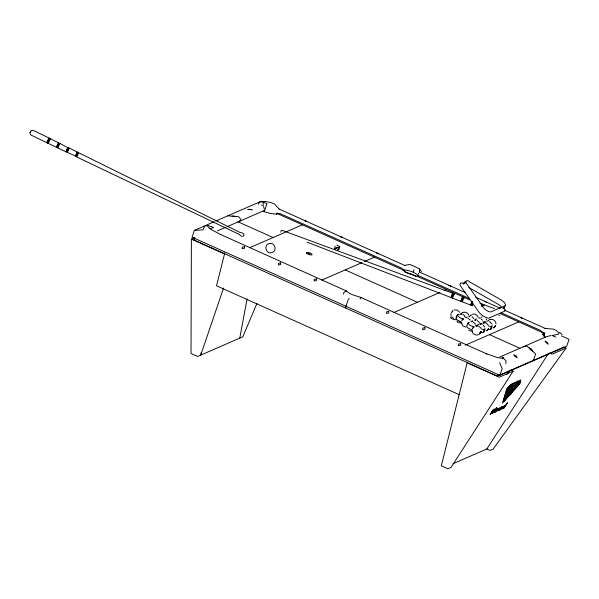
<?xml version="1.0" encoding="UTF-8"?>
<svg xmlns="http://www.w3.org/2000/svg" width="599" height="599" viewBox="0 0 599 599"><rect width="100%" height="100%" fill="white"/><g stroke="black" fill="none" stroke-linecap="round" stroke-linejoin="round"><path stroke-width="0.9" d="M194.668 237.706L191.395 239.128L191.021 353.492L197.64 356.457L242.835 336.788L256.971 303.334M263.163 205.921L263.193 201.646L265.275 201.444L270.92 202.604L274.477 203.974L279.194 209.193M475.726 319.671L475.591 320.173M457.831 315.351L457.643 314.932L457.007 315.531M475.666 319.402L475.628 320.106M471.099 315.044L470.956 315.418M404.512 269.932L404.4 271.714L412.936 274.709L415.938 276.483M468.418 323.123L467.579 323.572L466.883 325.377M419.337 272.006L419.555 268.973L412.314 265.417L409.342 264.376L404.782 265.469M450.822 313.651L451.047 315.98M476.445 326.2L477.388 325.609M505.878 363.6L506.088 360.905L502.539 357.116L502.995 358.808M338.338 249.521L337.918 249.88L338.255 249.371M483.835 331.951L483.288 332.19L483.58 331.15M280.841 232.127L281.141 230.72L281.867 230.241L452.792 293.263L453.099 293.914M454.289 294.356C453.855 292.402 451.601 297.853 452.664 298.167L460.983 301.364L461.297 301.005M452.859 293.824L452.874 293.308M454.049 294.266L453.855 293.802M462.653 297.448L462.668 296.917L462.9 297.538M463.828 297.883C463.581 296.348 461.492 301.447 462.286 301.709M464.075 297.973L464.008 297.396L462.308 301.859L470.649 305.086L470.979 304.711M338.839 247.949C339.828 246.414 338.315 248.533 338.847 247.612M484.703 322.157L483.535 323.22M200.717 355.17L201.227 352.429M239.757 338.173L247.088 298.931M463.491 318.87C463.544 317.687 460.826 321.221 462.151 320.607M334.699 248.3L335.141 248.263M30.362 131.87L29.95 133.203L30.804 134.947L46.722 142.637L47.066 142.322L46.977 142.757L49.208 138.159L48.931 138.818M452.357 297.508L452.739 296.58L452.582 298.115M463.401 298.212C463.858 295.022 460.661 302.375 462.143 301.327M46.722 142.637L48.953 138.032L33.072 130.282L31.17 130.687L30.07 132.529L30.721 131.174L30.407 131.855M48.953 138.032L49.096 138.459M48.137 143.311L50.361 138.728L58.44 142.719L56.269 147.189L48.137 143.311L48.227 142.876L47.883 143.191L48.242 143.011M50.361 138.728L50.084 139.387M68.009 147.781L66.01 151.832L66.1 151.42L65.77 151.719L57.691 147.871L59.855 143.416L67.769 147.661M59.586 143.371L57.444 147.751L57.818 147.084M65.77 151.719L67.874 147.384M66.347 151.914L68.428 147.661L68.174 148.282M75.459 155.965L67.148 152.378L69.244 148.065L77.556 152.168L75.691 156.077M75.287 156.257L77.323 152.056M76.215 155.905C75.07 157.949 78.454 150.948 77.653 152.94M76.5 156.736L78.476 152.625L78.402 153.022L78.709 152.738L239.952 232.442C246.953 232.989 243.823 239.465 239.038 234.329L76.679 156.923L78.536 153.03M224.79 252.86L216.531 285.798L459.366 394.741M452.792 293.263L451.414 296.108L451.369 297.516M453.114 293.398C452.275 293.772 450.755 297.928 451.781 297.359M453.735 293.81C452.664 292.507 450.725 299.657 452.589 297.224M453.713 293.615L451.99 297.89M462.585 296.872L460.983 301.364M462.915 297.014C462.054 297.396 460.489 301.679 461.544 301.102M463.514 297.231C462.293 297.291 461.208 300.638 461.739 301.641M471.757 301.215L470.649 305.086M471.765 301.806L471.046 305.071M472.349 301.432L471.383 305.198M472.364 302.023L471.638 305.295M472.476 302.735L471.765 305.497L472.184 305.176M472.731 302.824L472.019 305.595L472.439 305.273M461.649 313.509L460.683 314.153M343.399 294.139L343.893 292.522L346.402 290.912C350.175 294.918 356.008 295.629 360.95 297.478L360.051 299.096M338.577 247.851L338.907 247.469M264.421 211.567L266.907 203.6L261.239 201.264L215.805 221.046M452.844 296.647L454.312 293.839M542.829 334.624L543.667 333.074L539.721 330.079L501.348 312.865M484.666 330.678C485.587 328.716 483.049 331.202 484.666 329.779M214.09 221.787L194.376 230.368L192.047 237.204L499.858 375.303L566.721 346.192L569.05 339.356L561.54 335.844M194.091 240.034L194.697 238.267M194.188 239.989L194.78 238.237M200.732 355.11L223.569 288.044M334.968 248.256L335.185 248.742M338.21 249.513L338.547 249.109L338.128 249.835M345.952 306.254L348.281 299.418L349.292 298.422M345.72 308.043L346.619 305.415M469.541 299.814L417.877 276.641A8.581 2.508 18.8 0 0 413.138 272.223L413.999 269.7M194.098 240.019L497.35 376.067L498.039 374.293M499.858 375.303L502.179 368.467L499.611 362.724M533.29 360.748L535.618 353.912L527.157 346.177L526.454 346.177A9.614 8.753 66.5 0 0 523.429 346.724L523.069 347.121M484.733 330.446L484.441 331.09M491.914 327.339C491.143 325.901 489.48 331.487 491.682 327.87M456.535 316.294L456.228 317.253M336.294 248.233C335.53 248.84 337.259 246.773 336.353 248.39M456.46 316.444L457.621 314.954M49.672 138.743L47.613 142.951M49.418 138.616L47.299 142.914L47.68 142.225M58.417 143.483L58.687 142.839L56.703 147.002M56.972 147.182L57.115 147.594L59.031 143.011L57.219 147.302M59.586 144.06L59.855 143.416M68.413 148.395L68.668 147.773L66.751 151.802M68.9 148.223L67.148 152.378M75.878 156.466L76.11 155.927M77.885 153.052C78.679 151.09 75.309 158.054 76.447 156.017M276.491 214.487L277.18 212.87M484.052 330.408L483.513 331.299M47.995 142.891L50.106 138.601L50.249 139.028M452.814 311.128L452.889 310.567L451.317 312.798M472.349 321.341L472.424 320.779L471.241 321.933M488.612 320.667L488.694 320.113L487.511 321.259M418.282 274.17L418.664 273.361M334.564 247.956L334.527 248.428M467.085 317.148L466.059 317.822M76.2 154.827L76.732 153.741M505.174 305.722L490.686 312.004M510.385 395.078L512.527 390.922M516.375 383.45L517.656 380.957M335.163 246.114L335.111 246.661M334.467 248.091L334.571 248.533M77.204 152.797L77.151 152.341M452.567 311.458L452.327 311.839M469.526 316.489L471.114 314.879M210.129 228.683L213.611 227.493L208.242 225.568L207.748 226.482L210.286 228.998L220.761 234.628M473.727 327.458C474.655 324.815 470.844 330.326 472.955 328.514M453.675 294.049L453.705 294.506M462.114 300.855L461.492 301.544M474.932 320.023L475.501 319.439L474.775 320.248M481.057 324.344L481.296 323.55L480.263 324.463M484.434 331.082L483.962 331.839L484.598 330.828M460.616 314.22L461.455 313.337M203.263 228.766L205.098 225.868L208.242 225.568M506.896 374.42L508.918 371.29M513.133 371.163L451.04 467.407L447.947 468.755L441.321 465.782L467.138 362.837L499.199 377.22L513.133 371.163L510.603 370.025M508.783 387.957L510.79 384.85L512.123 384.266L513.313 386.078L508.776 388.055L512.459 384.783M548.414 353.53L486.83 448.995L452.919 463.753M258.154 204.349L259.614 202.14L263.193 201.646M491.712 327.81L491 328.858M491.158 327.473L491.772 326.874M57.691 147.871L57.556 147.459M505.526 305.408L503.175 308.874L503.063 307.849M563.539 346.986L566.07 348.116L493.134 449.085L490.042 450.426L486.732 448.943M453.256 293.585L453.106 294.289M452.14 297.501L451.751 297.8M464.802 282.818L465.835 281.403L466.374 283.26L484.269 308.597L487.189 310.903L489.967 311.869M516.046 386.759L516.832 385.711L503.991 401.158L517.798 384.58L519.468 383.854L511.561 392.697M494.976 326.874L493.808 327.87L495.56 325.594L493.763 327.833L495.635 325.684L495.171 326.635M467.579 323.565L468.201 322.928M476.564 325.991L477.336 325.362M337.709 249.543L337.754 249.978M483.865 322.696L484.359 322.202M456.797 317.096L456.206 317.23M335.253 248.907L335.081 248.023L334.961 248.413M512.632 384.723L514.204 383.36L517.184 382.065L518.008 384.034L513.747 385.891L517.454 382.701M517.641 382.544L520.187 380.762L518.18 383.869L517.409 381.967L519.056 381.256L517.618 382.484M517.431 382.641L513.538 385.981L512.265 384.206L514.009 383.45M498.72 315.531L499.551 315.239M338.36 247.642L338.405 248.076M225.913 227.193L217.497 230.847M227.59 226.467L264.354 210.459M263.073 211.245A14.264 4.171 18.8 0 0 266.113 212.286L267.641 212.735A14.264 4.171 18.8 0 0 273.369 213.843L274.612 213.94A14.264 4.171 18.8 0 0 277.637 213.761L277.681 213.746M249.678 247.724L302.338 224.805M321.82 280.092L361.946 262.624M364.304 261.598L374.48 257.166M393.962 312.453L439.936 292.447M444.076 290.642L446.622 289.534M465.341 345.151L518.764 321.903M499.821 356.997L546.587 336.638L550.915 335.53M497.342 376.082L563.322 347.368M566.07 348.116L552.136 354.181L549.605 353.043M478.137 324.621L479.222 324.224M462.428 312.633C464.719 311.48 467.819 312.566 468.777 314.962M478.616 334.661C475.883 335.934 472.371 334.01 472.034 330.992M269.617 243.471C263.335 244.385 265.724 254.373 271.557 252.711C277.509 251.61 275.27 242.183 269.617 243.471L270.613 243.404M481.042 317.208L482.113 317.021M459.688 312.251L457.284 310.072L454.207 309.93M472.356 314.22C474.805 313.412 477.628 315.067 478.212 317.56M490.783 319.289L489.66 319.552C492.588 318.376 496.099 320.779 496.017 323.939M552.091 335.552L558.582 334.175L559.077 333.254L556.538 330.745L553.491 329.151L544.94 328.417M472.574 330.888L470.267 330.918M239.353 220.934L241 220.627L241.008 220.02A9.614 8.753 66.5 0 0 239.113 217.265L238.589 216.718L227.807 215.82M460.983 282.923L464.884 283.484M461.784 323.033L458.841 322.749M503.632 358.09C497.627 358.771 492.168 355.267 486.508 353.852M194.376 230.368L203.548 229.806M277.637 213.761L280.07 213.588L401.996 268.292L403.307 270.104M453.121 318.136L453.817 318.354M465.797 327.099L462.847 325.849L461.372 322.779M463.574 284.136C461.889 285.236 466.778 277.809 469.541 281.792L501.266 300.002L504.261 302.375L505.638 304.764M417.877 276.641L407.852 273.256A14.077 4.118 18.8 0 1 404.243 271.145L402.535 269.752M555.894 337.087L552.181 335.582M340.764 236.762L340.225 236.568L341.992 237.414M376.951 252.995L376.412 252.808L378.718 253.841L378.171 253.647M449.377 285.491L448.838 285.304L451.144 286.337L450.605 286.142M485.108 301.522L484.561 301.327L486.328 302.173M483.588 304.606L494.43 308.62M307.025 242.153L451.234 297.613M461.357 322.045A4.38 1.438 26.6 0 1 460.609 321.798L457.651 320.233A4.38 1.438 26.6 0 1 456.124 317.919M460.609 321.798L459.059 321.101M467.871 318.017L470.275 320.195M278.857 208.924L404.872 265.492M419.367 271.998L465.401 292.641M475.613 297.216L500.3 308.283M504.553 310.192L545.404 328.499M468.95 298.324L417.788 275.375L417.803 276.603M480.031 303.296L484.299 305.213M277.442 213.633L403.224 270.067A8.581 2.508 18.8 0 1 413.138 272.223M500.09 313.524L543.667 333.074M237.81 221.712L273.084 237.541M345.226 269.902L417.368 302.27M489.51 334.631L519.969 348.296M220.35 234.389L346.364 290.964M360.86 297.463L486.89 353.972M191.395 239.128L223.457 253.512M473.18 321.955L475.599 324.201M469.623 330.7L468.703 330.214M478.534 325.961L480.757 327.87M336.803 245.081L339.865 246.533M341.355 237.047L342.531 237.608M485.879 322.928L488.08 324.86M462.653 314.116L464.659 315.763M489.54 321.386L491.974 324.059M477.111 320.42L479.035 322.165M480.855 318.72L482.539 320.195M468.785 287.445L498.113 304.285A4.882 1.79 36.7 0 1 501.715 307.429M482.809 324.763L484.726 327.002M472.042 316.714L473.839 318.593M458.213 322.419L457.696 322.045M559.578 332.34L562.012 334.564M261.561 205.045L262.062 205.532M457.501 321.858L456.85 321.109M486.066 318.87L486.755 320.098M419.555 268.973L421.456 271.557M504.066 307.601L505.107 309.93M263.567 206.618L264.324 209.058M482.255 306.396A2.561 0.382 -69.4 0 1 483.4 305.123M481.918 306.276A2.553 0.382 -69.4 0 1 483.108 304.644M481.326 306.052A2.553 0.382 -69.4 0 1 482.509 304.427M481.91 305.587A2.553 0.382 -69.4 0 1 482.846 304.554M482.517 306.501A2.561 0.382 -69.4 0 1 483.663 305.22M481.319 305.363A2.546 0.382 -69.4 0 1 482.202 304.681M504.875 310.349A7.922 2.905 36.7 0 1 504.732 311.173L488.702 318.151A7.922 2.905 36.7 0 1 479.402 312.805L460.332 285.678A7.922 2.905 36.7 0 1 460.743 283.252M482.12 323.685A4.388 1.438 26.2 0 1 479.252 322.876M475.658 320.315A4.388 1.438 26.2 0 1 476.692 319.042M483.146 322.412A4.388 1.438 26.2 0 1 483.393 323.131M466.636 317.53A4.388 1.468 27.7 0 1 464.345 316.549M461.574 314.265A4.388 1.468 27.7 0 1 462.099 312.985M468.65 316.062A4.388 1.468 27.7 0 1 468.987 316.504M456.378 317.732A4.38 1.438 26.6 0 1 456.775 317.635M463.596 319.17A4.388 1.445 26.6 0 1 460.586 318.054L459.171 317.178A4.388 1.445 26.6 0 1 459.433 314.647M472.102 329.884A4.38 1.4 24.6 0 1 471.338 329.66L468.343 328.185A4.38 1.4 24.6 0 1 467.025 325.781M474.243 326.934A4.388 1.408 24.6 0 1 471.196 325.893L469.766 325.07A4.388 1.408 24.6 0 1 469.354 322.547M475.539 325.347A4.388 1.408 24.6 0 1 476.093 326.126M492.026 325.302A4.388 1.475 28.1 0 1 488.155 325.721M484.636 323.026A4.388 1.475 28.1 0 1 486.291 321.82M490.603 328.701A4.38 1.468 28.1 0 1 488.065 329.323M484.846 328.267A4.388 1.423 25.3 0 1 480.945 328.746M477.321 326.238A4.388 1.423 25.3 0 1 477.822 324.995M483.573 331.734A4.38 1.415 25.3 0 1 481.019 332.378M485.168 322.547A4.388 1.46 27.5 0 1 482.944 321.783M479.163 318.391A4.388 1.46 27.5 0 1 479.919 317.844M456.333 319.087A3.085 0.898 18.8 0 1 454.049 319.499A3.085 0.898 18.8 0 1 450.59 317.695A3.085 0.898 18.8 0 1 452.874 317.283M545.554 337.417A14.264 4.171 18.8 0 1 543.128 334.863L542.934 334.317A14.264 4.171 18.8 0 1 543.375 332.984M337.544 247.627C336.833 248.967 336.81 246.226 337.544 247.627M338.892 249.087L338.428 249.768L338.892 249.087M339.536 247.185L339.071 247.866L339.536 247.185M338.787 249.191L338.555 249.603L338.787 249.191M339.438 247.29L339.206 247.701L339.438 247.29M488.425 328.761C486.141 332.557 486.029 330.738 488.432 328.821M505.144 405.68L502.898 408.353L505.144 405.68M308.612 253.459L309.735 253.864L308.612 253.459M481.117 331.749L479.41 334.01L481.139 331.734L479.447 334.017L480.024 332.535L481.117 331.749M493.703 412.554L495.351 411.116L494.729 412.314L495.074 412.03L496.893 408.825L493.703 412.554M502.666 406.466C497.155 414.029 507.383 400.873 501.857 408.975C506.073 401.832 495.845 416.088 502.666 406.466M496.766 407.575L495.942 408.6L496.766 407.575M502.464 408.765L504.313 407.095L503.602 408.346L504.321 407.784L507.518 402.745L502.464 408.765M501.378 407.275L499.259 410.008L501.378 407.275M337.364 247.679L336.967 247.409L337.364 247.679M497.956 408.353L496.376 410.772C500.442 406.803 500.682 406.886 498.143 410.45C502.142 404.288 494.991 414.149 497.492 410.045C500.262 405.605 491.24 417.698 497.956 408.353M544.746 332.909L544.214 336.526L544.753 332.909M494.182 412.045L496.466 409.349L494.182 412.045M520.299 380.709L519.85 383.233L518.21 383.944L520.299 380.709M520.778 380.08L519.797 383.764L502.479 403.127L506.844 388.863L510.925 384.371L520.778 380.08M498.787 410.337C502.306 408.585 503.003 403.382 498.787 410.337M490.199 414.321L492.805 412.179L494.752 409.402A2.179 0.464 -52.4 0 0 494.759 408.937L493.284 409.626L490.199 414.321M506.769 389.387L505.009 395.535L508.169 388.773L506.769 389.387M494.392 409.611L493.98 410.472A2.239 0.479 -52.4 0 1 493.194 411.52C489.653 416.006 491.974 409.933 494.392 409.611M492.722 413.123L495.201 409.701L492.722 413.123M504.86 396.066L503.317 401.42L507.877 389.612L504.86 396.066M508.364 388.691L505.608 396.785L509.944 388.002L508.364 388.691M335.515 248.166L335.537 248.78L335.515 248.166M505.541 397.204L503.325 401.704L511.801 388.571L505.541 397.204M510.101 387.935L505.781 396.71L513.029 386.662L510.101 387.935M512.692 387.396L508.057 395.737L516.091 385.329L513.223 386.58L512.692 387.396M511.958 388.534L507.608 396.313L503.527 401.6L511.958 388.534M510.662 384.902L508.581 388.137L507.166 388.751L510.662 384.902M516.233 385.269L508.222 395.662L517.618 384.663L516.233 385.269M244.459 246.638L242.221 247.185L242.296 248.765L244.534 248.218L244.459 246.638M280.646 262.871L278.408 263.418L278.483 264.998L280.721 264.451L280.646 262.871M316.377 278.902L314.138 279.448L314.205 281.028L316.444 280.482L316.377 278.902M388.744 311.368L386.512 311.914L386.58 313.494L388.818 312.948L388.744 311.368M424.931 327.601L422.692 328.147L422.767 329.727L425.005 329.18L424.931 327.601M460.661 343.631L458.422 344.178L458.497 345.758L460.728 345.211L460.661 343.631M250.494 209.373L247.806 209.41L252.179 209.77L250.494 209.373M234.771 216.217L232.083 216.254L236.455 216.613L234.771 216.217M305.041 220.739L304.494 220.544L306.8 221.578L305.041 220.739M521.295 317.755L520.748 317.56L523.062 318.601L521.295 317.755M547.209 342.403L544.993 341.056L546.206 342.838L548.422 344.185L547.209 342.403M531.485 349.247L529.276 347.899L530.482 349.681L532.698 351.029L531.485 349.247M515.964 356.001L513.747 354.653L514.96 356.435L517.177 357.79L515.964 356.001M306.98 253.617A3.085 0.898 18.8 0 0 311.959 254.815A3.085 0.898 18.8 0 0 308.59 252.553A3.085 0.898 18.8 0 0 306.98 253.617"/></g></svg>
